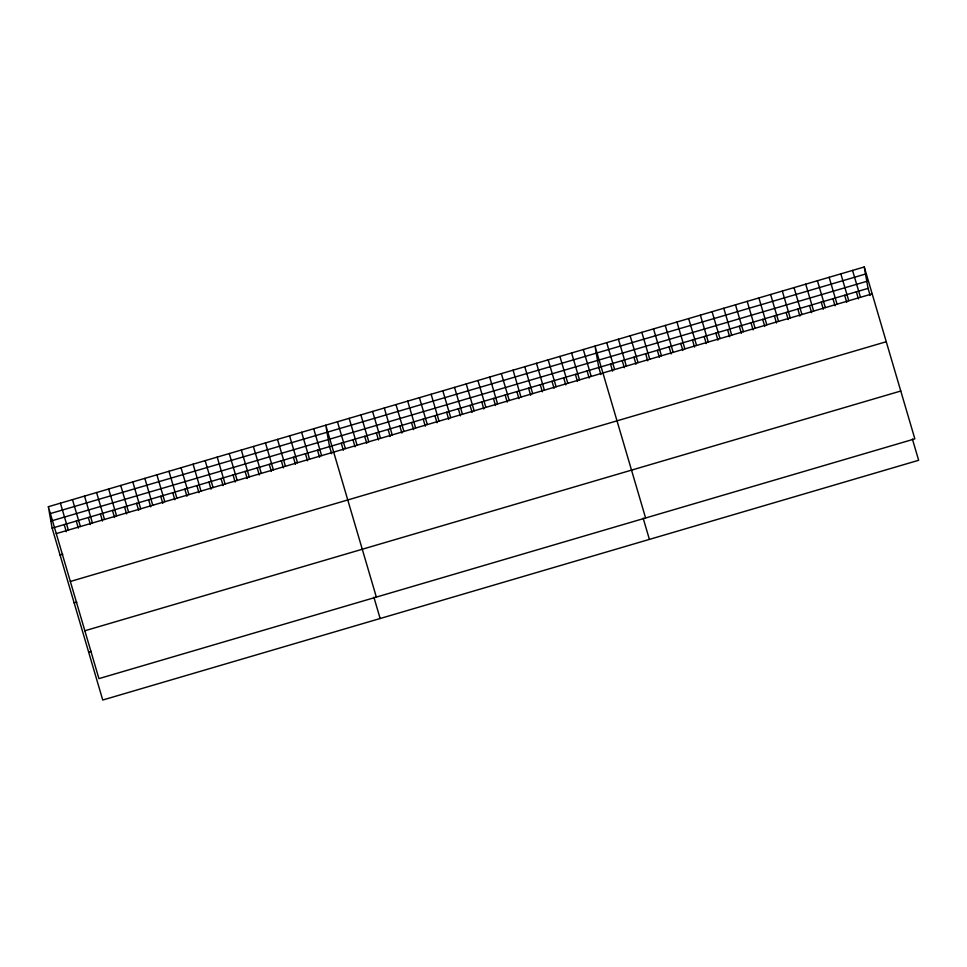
<?xml version="1.0" encoding="UTF-8"?>
<svg xmlns="http://www.w3.org/2000/svg" width="967" height="967" viewBox="0 0 967 967"><rect width="100%" height="100%" fill="white"/><g stroke="black" fill="none" stroke-linecap="round" stroke-linejoin="round"><path stroke-width="1.45" d="M48.35 506.72L864.256 266.977L914.855 438.861L98.936 678.616L48.35 506.72L52.145 528.139L102.744 700.023L918.65 460.28L912.389 439.018M49.607 513.791L865.513 274.036M50.888 521.068L866.807 281.324M52.145 528.139L868.064 288.384L864.256 266.977M56.267 533.615L872.174 293.871M60.063 555.034L62.746 554.248M70.349 581.469L886.256 341.726M74.145 602.888L76.828 602.09M84.854 630.762L900.773 391.019M88.662 652.181L91.333 651.395M868.064 288.384L870.143 295.467M852.556 270.409L860.473 297.316M856.351 291.829L858.43 298.912M840.843 273.854L848.76 300.749M844.65 295.261L846.729 302.345M829.142 277.287L837.059 304.194M832.938 298.706L835.029 305.79M817.429 280.732L825.347 307.627M821.237 302.151L823.316 309.222M805.729 284.165L813.646 311.072M809.524 305.584L811.615 312.667M794.028 287.61L801.945 314.517M797.823 309.029L799.902 316.1M782.315 291.055L790.232 317.95M786.111 312.462L788.202 319.545M770.614 294.488L778.532 321.395M774.41 315.907L776.489 322.99M758.902 297.933L766.819 324.827M762.697 319.352L764.788 326.423M747.201 301.366L755.118 328.272M750.996 322.785L753.075 329.868M735.488 304.81L743.405 331.705M739.284 326.23L741.375 333.301M723.787 308.255L731.705 335.15M727.583 329.662L729.662 336.746M712.075 311.688L719.992 338.595M715.87 333.107L717.961 340.179M700.374 315.133L708.291 342.028M704.169 336.54L706.248 343.623M688.661 318.566L696.578 345.473M692.457 339.985L694.548 347.068M676.96 322.011L684.878 348.906M680.756 343.43L682.835 350.501M665.248 325.444L673.165 352.351M669.043 346.863L671.134 353.946M653.547 328.889L661.464 355.783M657.342 350.308L659.421 357.379M641.834 332.334L649.751 359.228M645.63 353.741L647.721 360.824M630.133 335.767L638.051 362.673M633.929 357.186L636.008 364.269M618.421 339.212L626.338 366.106M622.216 360.618L624.307 367.702M606.72 342.644L614.637 369.551M610.515 364.063L612.595 371.147M645.605 517.986L595.007 346.089L598.803 367.508L600.894 374.58M643.14 518.131L649.401 539.393M583.306 349.522L591.224 376.429M587.102 370.941L589.181 378.024M571.594 352.967L579.511 379.874M575.389 374.386L577.48 381.457M559.893 356.412L567.81 383.307M563.688 377.819L565.768 384.902M548.18 359.845L556.098 386.752M551.988 381.264L554.067 388.347M536.48 363.29L544.397 390.185M540.275 384.709L542.354 391.78M524.767 366.723L532.684 393.629M528.574 388.142L530.653 395.225M513.066 370.168L520.983 397.062M516.861 391.587L518.941 398.658M501.353 373.613L509.271 400.507M505.161 395.019L507.24 402.103M489.653 377.045L497.57 403.952M493.448 398.464L495.527 405.548M477.94 380.49L485.857 407.385M481.747 401.897L483.826 408.981M466.239 383.923L474.156 410.83M470.035 405.342L472.114 412.425M454.526 387.368L462.444 414.263M458.334 408.787L460.413 415.858M442.826 390.801L450.743 417.708M446.621 412.22L448.712 419.303M431.125 394.246L439.03 421.141M434.92 415.665L436.999 422.736M419.412 397.691L427.329 424.586M423.208 419.098L425.299 426.181M407.711 401.124L415.629 428.03M411.507 422.543L413.586 429.626M395.999 404.569L403.916 431.463M399.794 425.976L401.885 433.059M384.298 408.001L392.215 434.908M388.093 429.421L390.172 436.504M372.585 411.446L380.502 438.341M376.381 432.865L378.472 439.937M360.884 414.891L368.802 441.786M364.68 436.298L366.759 443.382M349.172 418.324L357.089 445.231M352.967 439.743L355.058 446.814M337.471 421.769L345.388 448.664M341.266 443.176L343.345 450.259M376.356 597.098L325.758 425.202L329.554 446.621L331.645 453.704M373.891 597.243L380.152 618.517M313.695 428.744L321.612 455.65M317.49 450.163L319.581 457.246M301.631 432.297L309.549 459.192M305.439 453.704L307.518 460.788M289.58 435.839L297.498 462.734M293.376 457.258L295.455 464.329M277.517 439.381L285.434 466.287M281.312 460.8L283.391 467.871M265.454 442.922L273.371 469.829M269.249 464.341L271.34 471.425M253.39 446.464L261.308 473.371M257.186 467.883L259.277 474.966M241.327 450.018L249.244 476.912M245.122 471.425L247.214 478.508M229.264 453.559L237.181 480.454M233.071 474.978L235.15 482.05M217.212 457.101L225.13 484.008M221.008 478.52L223.087 485.591M205.149 460.643L213.066 487.549M208.945 482.062L211.024 489.145M193.086 464.184L201.003 491.091M196.881 485.603L198.972 492.687M181.022 467.738L188.94 494.633M184.818 489.145L186.909 496.228M168.959 471.28L176.876 498.174M172.755 492.699L174.846 499.77M156.896 474.821L164.813 501.728M160.703 496.24L162.782 503.311M144.845 478.363L152.762 505.27M148.64 499.782L150.719 506.865M132.781 481.904L140.698 508.811M136.577 503.323L138.656 510.407M120.718 485.458L128.635 512.353M124.513 506.865L126.604 513.948M108.655 489L116.572 515.894M112.45 510.419L114.541 517.49M96.591 492.541L104.509 519.448M100.399 513.961L102.478 521.032M84.528 496.083L92.445 522.99M88.335 517.502L90.414 524.585M72.477 499.637L80.394 526.532M76.272 521.044L78.351 528.127M60.413 503.178L68.331 530.073M64.209 524.585L66.288 531.669"/></g></svg>
